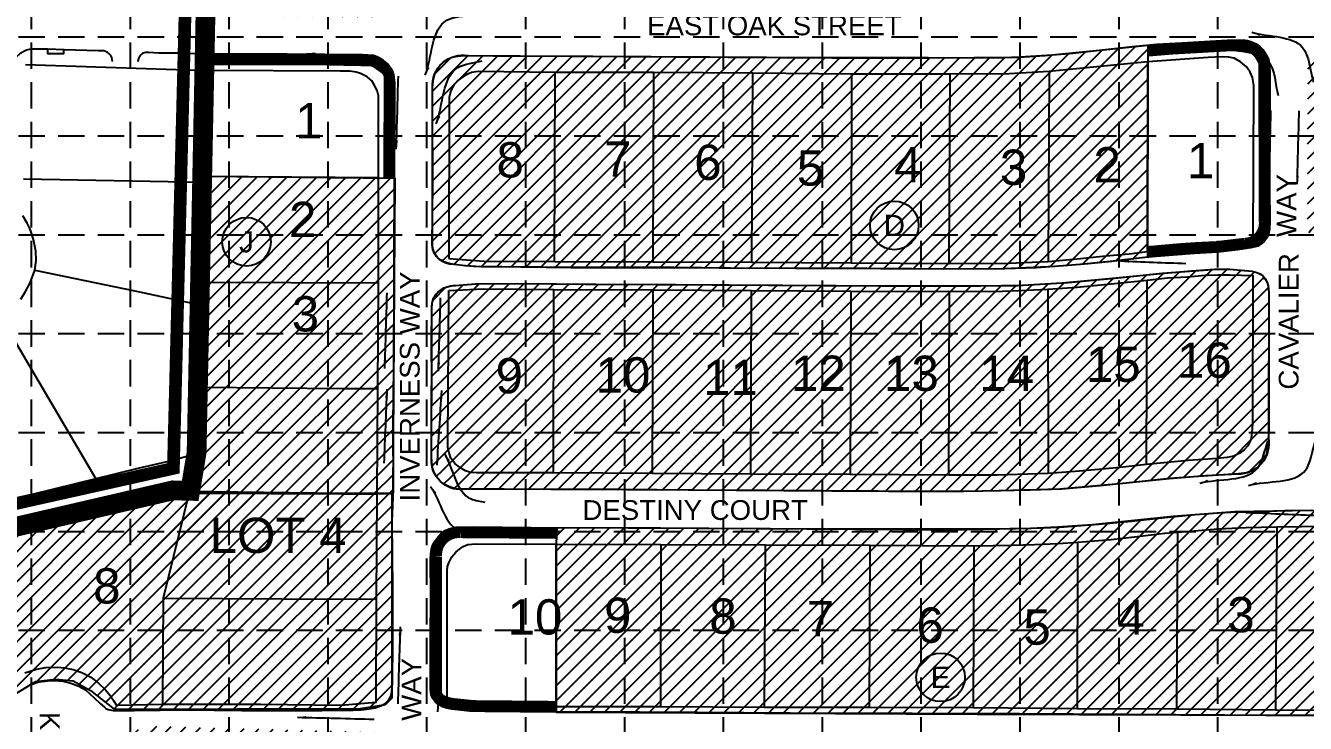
# Model space of a CAD drawing. Header units: inches. Extents: x -1048 to 3444, y -297 to 2513.
# Drawn here: x 493 to 1400, y 832 to 1326 of the extents above; entities that cross this region are included whole.
import ezdxf
from ezdxf.enums import TextEntityAlignment as Align

# ---------------------------------------------------------------- set-up
doc = ezdxf.new("R2010")
doc.units = ezdxf.units.IN
doc.header["$MEASUREMENT"] = 0
doc.linetypes.add('ACAD_ISO02W100', pattern=[15, 12, -3])
doc.linetypes.add('HIDDEN', pattern=[0.375, 0.25, -0.125])
for name, color, linetype in [('1 BLOCK NUMBERS', 7, 'Continuous'), ('1 EROSION BLANKET', 84, 'Continuous'), ('1 LIMITS OF DISTURBANCE', 1, 'ACAD_ISO02W100'), ('1 RETAINING WALL', 7, 'Continuous'), ('1 SODDED LOT', 2, 'Continuous'), ('Flow Direction', 5, 'Continuous'), ('GRID', 254, 'HIDDEN'), ('Misc', 1, 'Continuous'), ('Parcel', 3, 'Continuous'), ('ParcelID', 6, 'Continuous'), ('Street Edges', 30, 'Continuous'), ('Street name', 1, 'Continuous')]:
    doc.layers.add(name, color=color, linetype=linetype)
doc.styles.get("Standard").update_dxf_attribs({"font": 'ARIAL.TTF', "height": 6})
doc.dimstyles.get("Standard").update_dxf_attribs({"dimtxt": 0.18, "dimasz": 6, "dimexe": 0.18, "dimexo": 0.0625, "dimgap": 0.09, "dimtad": 0, "dimtih": 1, "dimtoh": 1, "dimdec": 4, "dimzin": 0, "dimdsep": 46, "dimtxsty": 'Standard', "dimcen": 0.09, "dimadec": 0, "dimazin": 0, "dimtfac": 1, "dimtdec": 4, "dimtofl": 0, "dimtmove": 0, "dimatfit": 3, "dimfxl": 0, "dimtolj": 1, "dimtzin": 0, "dimarcsym": 0})

msp = doc.modelspace()

# ---------------------------------------------------------------- hatches: boundary and pattern name
at = {"layer": '1 SODDED LOT'}
h = msp.add_hatch(dxfattribs=at)
h.set_pattern_fill('ANSI31', color=256, scale=60, style=0)
edge = h.paths.add_edge_path()
edge.add_line((656.06, 683.31), (731.93, 683.67))
edge.add_arc((731.91, 703.71), 20.04, 270.06619, 359.48992)
edge.add_line((751.95, 703.53), (753.39, 825.48))
edge.add_line((753.39, 825.48), (583.59, 830.03))
edge.add_line((583.59, 830.03), (577.76, 828.52))
edge.add_line((577.76, 828.52), (566.24, 826.45))
edge.add_arc((568.05, 810.93), 15.63, 96.63961, 168.20448)
edge.add_arc((497.99, 829.18), 56.8, 314.19138, 344.62883, ccw=False)
edge.add_line((537.58, 788.45), (529.9, 775.6))
edge.add_line((529.9, 775.6), (529.11, 773.43))
edge.add_arc((617.12, 735.65), 95.77, 156.76566, 208.02958)
edge.add_arc((85.71, 485.74), 491.61, 22.30025, 24.63279, ccw=False)
edge.add_arc((557.62, 683.7), 20.54, 213.75972, 291.27622)
edge.add_arc((570.98, 655.38), 10.92, 88.60073, 122.73568, ccw=False)
edge.add_line((571.25, 666.29), (586.38, 671.15))
edge.add_line((586.38, 671.15), (609.13, 677.16))
edge.add_line((609.13, 677.16), (628.74, 680.55))
edge.add_line((628.74, 680.55), (648.79, 682.75))
edge.add_line((648.79, 682.75), (656.06, 683.31))
h.paths.add_polyline_path([(1838.7, 1508.03), (1839, 1662.24), (1923.02, 1661.76), (1953.08, 1661.54), (1961.22, 1661.56), (1973.95, 1661.02), (1980.02, 1660.01), (1978.82, 1507.61)])
edge = h.paths.add_edge_path()
edge.add_line((869.24, 959.02), (869.13, 839.97))
edge.add_line((869.13, 839.97), (1016.73, 839.26))
edge.add_line((1016.73, 839.26), (1167.52, 838.49))
edge.add_line((1167.52, 838.49), (1311.83, 837.94))
edge.add_line((1311.83, 837.94), (1432.08, 837.52))
edge.add_line((1432.08, 837.52), (1481.99, 836.91))
edge.add_line((1481.99, 836.91), (1499.8, 837.11))
edge.add_line((1499.8, 837.11), (1508.71, 837.25))
edge.add_arc((1507.7, 902.01), 64.77, 270.89436, 288.54888)
edge.add_arc((1521.85, 852.87), 13.86, 297.78204, 364.37357)
edge.add_line((1535.66, 853.93), (1535.92, 962.24))
edge.add_arc((1515.15, 961.28), 20.8, 2.63296, 83.91307)
edge.add_line((1517.35, 981.97), (1404.61, 982.77))
edge.add_line((1404.61, 982.77), (1350.15, 981.96))
edge.add_line((1350.15, 981.96), (1306.35, 978.48))
edge.add_line((1306.35, 978.48), (1249.26, 972.6))
edge.add_line((1249.26, 972.6), (1224.51, 970.95))
edge.add_line((1224.51, 970.95), (1205.37, 970.15))
edge.add_line((1205.37, 970.15), (1175.78, 969.69))
edge.add_line((1175.78, 969.69), (1071.44, 969.53))
edge.add_line((1071.44, 969.53), (869.57, 970.44))
edge.add_line((869.57, 970.44), (869.24, 959.02))
edge = h.paths.add_edge_path()
edge.add_line((1448.52, 821.55), (1123.97, 823.3))
edge.add_line((1123.97, 823.3), (881.41, 824.33))
edge.add_line((881.41, 824.33), (842.9, 823.88))
edge.add_line((842.9, 823.88), (791.88, 822.55))
edge.add_line((791.88, 822.55), (779.81, 822.99))
edge.add_line((779.81, 822.99), (779.35, 727.43))
edge.add_line((779.35, 727.43), (778.78, 716.19))
edge.add_line((778.78, 716.19), (778.93, 705.06))
edge.add_arc((801.73, 705.38), 22.8, 180.78548, 277.16184)
edge.add_line((804.58, 682.75), (989.12, 682.85))
edge.add_line((989.12, 682.85), (1277.72, 680.97))
edge.add_line((1277.72, 680.97), (1402.58, 679.96))
edge.add_line((1402.58, 679.96), (1448.14, 679.88))
edge.add_line((1448.14, 679.88), (1448.52, 821.55))
h.paths.add_polyline_path([(620.32, 1219.69), (754.69, 1218.34), (753.48, 994.81), (612.01, 994.78)])
edge = h.paths.add_edge_path()
edge.add_line((1297.63, 507.93), (1297.97, 653.14))
edge.add_line((1297.97, 653.14), (1699.45, 651.86))
edge.add_line((1699.45, 651.86), (1909.24, 650.25))
edge.add_line((1909.24, 650.25), (1967.38, 650.07))
edge.add_arc((1966.96, 511.89), 138.18, 70.33336, 89.82362, ccw=False)
edge.add_arc((2055.45, 759.49), 124.75, 250.33336, 271.77371)
edge.add_line((2059.31, 634.8), (2147.41, 634.31))
edge.add_line((2147.41, 634.31), (2155.99, 634.25))
edge.add_line((2155.99, 634.25), (2160.49, 633.72))
edge.add_line((2160.49, 633.72), (2162.35, 598.3))
edge.add_line((2162.35, 598.3), (2161.68, 351.35))
edge.add_line((2161.68, 351.35), (2151.47, 350.17))
edge.add_line((2151.47, 350.17), (2150.22, 353.85))
edge.add_arc((2112.12, 340.19), 40.47, 19.73199, 105.97516)
edge.add_line((2100.98, 379.1), (2090.78, 374.5))
edge.add_line((2090.78, 374.5), (2083.75, 369.49))
edge.add_line((2083.75, 369.49), (2073.46, 363.52))
edge.add_line((2073.46, 363.52), (2062.15, 358.65))
edge.add_line((2062.15, 358.65), (2058.29, 357.42))
edge.add_arc((2054.16, 371.95), 15.1, 175.73287, 285.88405, ccw=False)
edge.add_line((2039.1, 373.07), (2037.97, 382.17))
edge.add_line((2037.97, 382.17), (2037.57, 396.1))
edge.add_line((2037.57, 396.1), (2038.09, 504.33))
edge.add_line((2038.09, 504.33), (1315, 507.69))
edge.add_line((1315, 507.69), (1297.63, 507.93))
h.paths.add_polyline_path([(1027.75, 512.84), (1028.07, 654.64), (1098, 654.29), (1097.23, 508.77), (1027.7, 509.2)])
h.paths.add_polyline_path([(677.3, 510.79), (677.9, 656.32), (748.24, 655.93), (747.69, 510.57)])
h.paths.add_polyline_path([(676.34, 372.44), (676.75, 498.91), (809, 498.22), (817.25, 498.25), (817.07, 359.89), (676.49, 360.75)])
h.paths.add_polyline_path([(1586.99, 367.62), (1587.68, 494.42), (1656.98, 493.99), (1656.58, 355.7), (1587.02, 355.85)], flags=17)
edge = h.paths.add_edge_path()
edge.add_line((1446.73, 356.51), (1236.3, 357.99))
edge.add_arc((1231.96, 379.13), 21.58, 187.97989, 281.60046, ccw=False)
edge.add_line((1210.58, 376.13), (1210.8, 474.33))
edge.add_arc((1225.97, 478.74), 15.8, 96.08276, 196.19736, ccw=False)
edge.add_line((1224.3, 494.45), (1232.14, 495.24))
edge.add_line((1232.14, 495.24), (1245.79, 495.81))
edge.add_line((1245.79, 495.81), (1302.49, 495.96))
edge.add_line((1302.49, 495.96), (1447.29, 494.94))
edge.add_line((1447.29, 494.94), (1446.73, 356.51))
edge = h.paths.add_edge_path()
edge.add_line((2043.49, 819.05), (2043.72, 948.01))
edge.add_line((2043.72, 948.01), (2041.29, 963.31))
edge.add_line((2041.29, 963.31), (2042.01, 966.09))
edge.add_arc((2056.06, 962.43), 14.52, 52.02436, 165.4022, ccw=False)
edge.add_line((2064.99, 973.88), (2069.99, 971.83))
edge.add_line((2069.99, 971.83), (2076.34, 968.5))
edge.add_line((2076.34, 968.5), (2082.96, 964.46))
edge.add_line((2082.96, 964.46), (2090.88, 958.91))
edge.add_line((2090.88, 958.91), (2098.15, 955.14))
edge.add_line((2098.15, 955.14), (2104.74, 953.35))
edge.add_line((2104.74, 953.35), (2110.9, 952.58))
edge.add_line((2110.9, 952.58), (2116.29, 952.58))
edge.add_arc((2116.29, 987.1), 34.52, 270, 330.33939)
edge.add_line((2146.29, 970.02), (2149, 975.52))
edge.add_line((2149, 975.52), (2151.49, 981.46))
edge.add_line((2151.49, 981.46), (2152.44, 986.14))
edge.add_line((2152.44, 986.14), (2153.01, 991.67))
edge.add_line((2153.01, 991.67), (2152.91, 996.15))
edge.add_line((2152.91, 996.15), (2162.61, 995.91))
edge.add_line((2162.61, 995.91), (2162.81, 823.1))
edge.add_line((2162.81, 823.1), (2152.89, 823))
edge.add_line((2152.89, 823), (2152.41, 728.84))
edge.add_line((2152.41, 728.84), (2152.56, 692.73))
edge.add_line((2152.56, 692.73), (2150.03, 692.16))
edge.add_line((2150.03, 692.16), (2146.41, 691.79))
edge.add_line((2146.41, 691.79), (2142.22, 691.8))
edge.add_line((2142.22, 691.8), (2116.96, 691.89))
edge.add_line((2116.96, 691.89), (2075.28, 692.24))
edge.add_line((2075.28, 692.24), (2050.96, 692.19))
edge.add_line((2050.96, 692.19), (2041.56, 691.96))
edge.add_line((2041.56, 691.96), (2038.73, 691.77))
edge.add_line((2038.73, 691.77), (2029.66, 690.3))
edge.add_line((2029.66, 690.3), (2022.37, 688.32))
edge.add_line((2022.37, 688.32), (2013.95, 685.3))
edge.add_line((2013.95, 685.3), (2003.06, 681.56))
edge.add_line((2003.06, 681.56), (1993.05, 678.92))
edge.add_line((1993.05, 678.92), (1988.7, 678.22))
edge.add_line((1988.7, 678.22), (1932, 677.38))
edge.add_line((1932, 677.38), (1842.06, 677.58))
edge.add_line((1842.06, 677.58), (1766.91, 677.93))
edge.add_line((1766.91, 677.93), (1648.44, 678.73))
edge.add_line((1648.44, 678.73), (1648.03, 682.58))
edge.add_line((1648.03, 682.58), (1648.35, 687.65))
edge.add_line((1648.35, 687.65), (1648.35, 693.95))
edge.add_arc((1229.56, 696.24), 418.8, 359.68663, 361.17523)
edge.add_line((1648.27, 704.83), (1649.64, 774.13))
edge.add_line((1649.64, 774.13), (1648.73, 810.78))
edge.add_line((1648.73, 810.78), (1649, 819.61))
edge.add_line((1649, 819.61), (1652.2, 820.1))
edge.add_line((1652.2, 820.1), (1732.28, 819.69))
edge.add_line((1732.28, 819.69), (1850.26, 819.2))
edge.add_line((1850.26, 819.2), (1982.82, 818.86))
edge.add_line((1982.82, 818.86), (2043.49, 819.05))
edge = h.paths.add_edge_path()
edge.add_line((2068.29, 1042.44), (2068.34, 1147.58))
edge.add_line((2068.34, 1147.58), (2089.43, 1160.13))
edge.add_line((2089.43, 1160.13), (2162.78, 1160.58))
edge.add_line((2162.78, 1160.58), (2162.6, 995.88))
edge.add_line((2162.6, 995.88), (2152.91, 996.17))
edge.add_line((2152.91, 996.17), (2152.35, 1000.65))
edge.add_line((2152.35, 1000.65), (2151.26, 1005.3))
edge.add_arc((2112.81, 993.55), 40.21, 16.99059, 116.94791)
edge.add_arc((2074.93, 1062.43), 38.44, 283.15203, 300.75285, ccw=False)
edge.add_arc((2083.83, 1040.58), 15.59, 199.7461, 269.42295, ccw=False)
edge.add_line((2069.16, 1035.31), (2068.29, 1042.44))
edge = h.paths.add_edge_path()
edge.add_line((2158.82, 1505.96), (2088.54, 1506.02))
edge.add_line((2088.54, 1506.02), (2074.38, 1495.51))
edge.add_line((2074.38, 1495.51), (2070.01, 1492.86))
edge.add_line((2070.01, 1492.86), (2069.74, 1376.95))
edge.add_arc((2086.46, 1376.91), 16.72, 179.86827, 280.08226)
edge.add_line((2089.39, 1360.45), (2098.74, 1365.4))
edge.add_line((2098.74, 1365.4), (2104.9, 1366.98))
edge.add_line((2104.9, 1366.98), (2111.46, 1367.33))
edge.add_line((2111.46, 1367.33), (2116.38, 1367.18))
edge.add_line((2116.38, 1367.18), (2124.17, 1365.64))
edge.add_line((2124.17, 1365.64), (2129.69, 1363.7))
edge.add_line((2129.69, 1363.7), (2134.42, 1361.45))
edge.add_line((2134.42, 1361.45), (2142.47, 1354.42))
edge.add_line((2142.47, 1354.42), (2149.08, 1345.36))
edge.add_line((2149.08, 1345.36), (2153.02, 1331.7))
edge.add_line((2153.02, 1331.7), (2162.6, 1331.86))
edge.add_line((2162.6, 1331.86), (2158.82, 1505.96))
edge = h.paths.add_edge_path()
edge.add_line((1868.18, 839.31), (1724.96, 839.89))
edge.add_line((1724.96, 839.89), (1600.27, 839.89))
edge.add_line((1600.27, 839.89), (1574.08, 842.7))
edge.add_arc((1575.49, 855.89), 13.27, 188.00206, 263.87394, ccw=False)
edge.add_line((1562.35, 854.04), (1563.21, 957.88))
edge.add_arc((1587.53, 957.68), 24.32, 94.01398, 179.52648, ccw=False)
edge.add_line((1585.83, 981.94), (1971.09, 980.25))
edge.add_line((1971.09, 980.25), (1994.56, 980.24))
edge.add_line((1994.56, 980.24), (2011.26, 980.09))
edge.add_arc((2011.12, 965.03), 15.06, 10.58932, 89.46501, ccw=False)
edge.add_line((2025.92, 967.8), (2024.07, 877.25))
edge.add_arc((1979.07, 883.68), 45.45, 273.77228, 351.86897, ccw=False)
edge.add_line((1982.07, 838.32), (1868.18, 839.31))
edge = h.paths.add_edge_path()
edge.add_line((2049.6, 1018.82), (1487.26, 1020.96))
edge.add_line((1487.26, 1020.96), (1487.55, 1151.2))
edge.add_line((1487.55, 1151.2), (1767.39, 1149.42))
edge.add_line((1767.39, 1149.42), (1886.36, 1148.84))
edge.add_line((1886.36, 1148.84), (1977.09, 1148.53))
edge.add_line((1977.09, 1148.53), (1996.86, 1147.67))
edge.add_line((1996.86, 1147.67), (2004.81, 1147.7))
edge.add_line((2004.81, 1147.7), (2009.48, 1147.76))
edge.add_line((2009.48, 1147.76), (2015.65, 1147.22))
edge.add_arc((2012.31, 1108.82), 38.55, 7.63179, 85.02561, ccw=False)
edge.add_line((2050.52, 1113.94), (2051.21, 1105.77))
edge.add_line((2051.21, 1105.77), (2051.68, 1085.78))
edge.add_line((2051.68, 1085.78), (2051.94, 1057.3))
edge.add_line((2051.94, 1057.3), (2051.88, 1049.53))
edge.add_line((2051.88, 1049.53), (2051.71, 1042.88))
edge.add_line((2051.71, 1042.88), (2051.38, 1036.31))
edge.add_line((2051.38, 1036.31), (2050.67, 1026.31))
edge.add_line((2050.67, 1026.31), (2049.6, 1018.82))
edge = h.paths.add_edge_path()
edge.add_line((2071.74, 1164.66), (1882.74, 1165.16))
edge.add_line((1882.74, 1165.16), (1609.83, 1166.26))
edge.add_line((1609.83, 1166.26), (1475.02, 1166.84))
edge.add_line((1475.02, 1166.84), (1432.58, 1167.39))
edge.add_line((1432.58, 1167.39), (1430.11, 1167.47))
edge.add_arc((1432.24, 1232.28), 64.85, 260.69323, 268.12129, ccw=False)
edge.add_arc((1418.26, 1146.99), 21.58, 80.69323, 89.09124)
edge.add_arc((1418.88, 1185.98), 17.41, 188.00287, 269.09124, ccw=False)
edge.add_line((1401.64, 1183.55), (1401.79, 1291.49))
edge.add_line((1401.79, 1291.49), (1401.79, 1294.26))
edge.add_arc((1424.51, 1294.27), 22.72, 91.00801, 180.04104, ccw=False)
edge.add_line((1424.11, 1316.99), (1498.78, 1316.76))
edge.add_line((1498.78, 1316.76), (1599.01, 1315.84))
edge.add_line((1599.01, 1315.84), (1940.51, 1314.41))
edge.add_line((1940.51, 1314.41), (2036.47, 1313.85))
edge.add_line((2036.47, 1313.85), (2050.86, 1312.3))
edge.add_line((2050.86, 1312.3), (2055.87, 1311.29))
edge.add_line((2055.87, 1311.29), (2063.6, 1308.63))
edge.add_line((2063.6, 1308.63), (2069.75, 1306.02))
edge.add_line((2069.75, 1306.02), (2073.29, 1304.15))
edge.add_line((2073.29, 1304.15), (2071.74, 1164.66))
edge = h.paths.add_edge_path()
edge.add_line((940.22, 1142.93), (1138.09, 1141.76))
edge.add_line((1138.09, 1141.76), (1196.17, 1142.2))
edge.add_line((1196.17, 1142.2), (1231.96, 1144.39))
edge.add_line((1231.96, 1144.39), (1267.39, 1147.79))
edge.add_line((1267.39, 1147.79), (1298.72, 1150.91))
edge.add_line((1298.72, 1150.91), (1334.28, 1153.68))
edge.add_line((1334.28, 1153.68), (1346.55, 1153.79))
edge.add_line((1346.55, 1153.79), (1357.17, 1152.97))
edge.add_line((1357.17, 1152.97), (1362.48, 1152.35))
edge.add_line((1362.48, 1152.35), (1365.83, 1151.51))
edge.add_arc((1361.36, 1139.78), 12.56, 11.19734, 69.12666, ccw=False)
edge.add_line((1373.68, 1142.22), (1374.21, 1137.3))
edge.add_line((1374.21, 1137.3), (1374.1, 1040.88))
edge.add_line((1374.1, 1040.88), (1373.95, 1034.38))
edge.add_arc((1352.56, 1030.35), 21.77, -91.65739, 10.66597, ccw=False)
edge.add_line((1351.93, 1008.59), (1329.48, 1007.41))
edge.add_line((1329.48, 1007.41), (1303.7, 1005.37))
edge.add_line((1303.7, 1005.37), (1268.29, 1001.74))
edge.add_line((1268.29, 1001.74), (1226.19, 997.89))
edge.add_line((1226.19, 997.89), (1184.07, 996.79))
edge.add_line((1184.07, 996.79), (1144.91, 996.15))
edge.add_line((1144.91, 996.15), (1064.57, 996.49))
edge.add_line((1064.57, 996.49), (962.71, 997.18))
edge.add_line((962.71, 997.18), (832.3, 997.9))
edge.add_line((832.3, 997.9), (805.12, 997.99))
edge.add_arc((801.44, 1018.29), 20.63, 182.80213, 280.27471, ccw=False)
edge.add_line((780.83, 1017.29), (780.98, 1125.9))
edge.add_arc((796.56, 1126.58), 15.59, 86.63888, 182.49179, ccw=False)
edge.add_line((797.47, 1142.14), (812, 1143.39))
edge.add_line((812, 1143.39), (841.81, 1143.61))
edge.add_line((841.81, 1143.61), (897.28, 1143.11))
edge.add_line((897.28, 1143.11), (940.22, 1142.93))
edge = h.paths.add_edge_path()
edge.add_line((1288.5, 1300.7), (1288.34, 1162.42))
edge.add_line((1288.34, 1162.42), (1288.34, 1162.23))
edge.add_line((1288.34, 1162.23), (1262.99, 1159.34))
edge.add_line((1262.99, 1159.34), (1246.14, 1157.65))
edge.add_line((1246.14, 1157.65), (1222.73, 1155.6))
edge.add_line((1222.73, 1155.6), (1186.67, 1153.96))
edge.add_line((1186.67, 1153.96), (1153.39, 1153.81))
edge.add_line((1153.39, 1153.81), (1089.23, 1154.2))
edge.add_line((1089.23, 1154.2), (879.74, 1154.73))
edge.add_line((879.74, 1154.73), (843.99, 1155.34))
edge.add_line((843.99, 1155.34), (810.56, 1155.77))
edge.add_line((810.56, 1155.77), (804.87, 1156.13))
edge.add_line((804.87, 1156.13), (796.53, 1157.17))
edge.add_arc((796.07, 1171.9), 14.74, 184.87946, 271.79222, ccw=False)
edge.add_line((781.39, 1170.65), (781.54, 1282.29))
edge.add_arc((802.95, 1284), 21.48, 80.04917, 184.57532, ccw=False)
edge.add_line((806.67, 1305.16), (1101.41, 1303.46))
edge.add_line((1101.41, 1303.46), (1197.37, 1304.14))
edge.add_line((1197.37, 1304.14), (1215.79, 1305.35))
edge.add_line((1215.79, 1305.35), (1261.55, 1309.78))
edge.add_line((1261.55, 1309.78), (1288.47, 1312.56))
edge.add_line((1288.47, 1312.56), (1288.5, 1300.7))
edge = h.paths.add_edge_path()
edge.add_line((2042, 1340.87), (1705.93, 1342.29))
edge.add_line((1705.93, 1342.29), (1703.51, 1342.33))
edge.add_line((1703.51, 1342.33), (1697.64, 1342.71))
edge.add_arc((1701.71, 1362.07), 19.77, 184.61033, 258.12301, ccw=False)
edge.add_line((1682, 1360.48), (1682.36, 1480.35))
edge.add_arc((1696.87, 1480.51), 14.51, 97.0717, 180.63564, ccw=False)
edge.add_line((1695.09, 1494.91), (1715.92, 1496.52))
edge.add_line((1715.92, 1496.52), (1839.92, 1495.95))
edge.add_line((1839.92, 1495.95), (1965.04, 1495.42))
edge.add_line((1965.04, 1495.42), (1974.2, 1495.22))
edge.add_line((1974.2, 1495.22), (1982.54, 1494.81))
edge.add_line((1982.54, 1494.81), (1990.43, 1493.94))
edge.add_line((1990.43, 1493.94), (1998.24, 1493.37))
edge.add_line((1998.24, 1493.37), (2008.21, 1493.52))
edge.add_line((2008.21, 1493.52), (2019.1, 1492.9))
edge.add_arc((2011.79, 1449.27), 44.24, 9.48096, 80.47934, ccw=False)
edge.add_line((2055.42, 1456.56), (2055.72, 1445.97))
edge.add_line((2055.72, 1445.97), (2055.66, 1434.63))
edge.add_line((2055.66, 1434.63), (2057.01, 1417.94))
edge.add_line((2057.01, 1417.94), (2057.64, 1409.92))
edge.add_line((2057.64, 1409.92), (2057.71, 1381.28))
edge.add_line((2057.71, 1381.28), (2056.5, 1362.77))
edge.add_line((2056.5, 1362.77), (2055.63, 1355.23))
edge.add_line((2055.63, 1355.23), (2054.79, 1350.73))
edge.add_arc((2041.24, 1355.2), 14.27, 284.48099, 341.77269, ccw=False)
edge.add_line((2044.8, 1341.38), (2042, 1340.87))
h.paths.add_polyline_path([(868.63, 1343.47), (1164.95, 1342.06), (1192.92, 1342.31), (1218.74, 1344.41), (1291.02, 1351.17), (1358.55, 1355.07), (1428.89, 1355.67), (1502, 1354.68), (1568.51, 1354.68), (1568.73, 1493.93), (1487.72, 1493.84), (1427.99, 1494.27), (1359.4, 1493.85), (1318.62, 1492.4), (1281.81, 1489.99), (1253.52, 1488.17), (868.95, 1489.77)])
edge = h.paths.add_edge_path()
edge.add_line((622.16, 1333.33), (629.93, 1711.55))
edge.add_line((629.93, 1711.55), (757.17, 1709.9))
edge.add_line((757.17, 1709.9), (756.38, 1675.53))
edge.add_line((756.38, 1675.53), (756.19, 1672.77))
edge.add_line((756.19, 1672.77), (755.86, 1502.74))
edge.add_line((755.86, 1502.74), (755.03, 1427.42))
edge.add_line((755.03, 1427.42), (755.34, 1360.33))
edge.add_line((755.34, 1360.33), (755.2, 1357.11))
edge.add_arc((734.18, 1353.45), 21.34, -102.4359, 9.88272, ccw=False)
edge.add_line((729.58, 1332.61), (622.16, 1333.33))
h.paths.add_polyline_path([(1938.17, 488.43), (1937.16, 353.71), (2014.6, 354.71), (2021.97, 360.41), (2024.99, 378.84), (2023.65, 434.14), (2019.96, 463.96), (2010.58, 478.37), (1994.82, 487.76), (1979.4, 489.43), (1951.58, 491.44), (1938.17, 491.78)], flags=17)
h.paths.add_polyline_path([(483.03, 851.22), (500.36, 861.62), (514.23, 863.35), (526.94, 862.19), (539.08, 855.26), (555.83, 841.98), (730.34, 842.55), (748.25, 845.44), (752.87, 850.06), (752.87, 994.48), (607.26, 996.21), (595.05, 996.76), (388.76, 948.81), (483.53, 852.93)])
h = msp.add_hatch(dxfattribs=at)
h.set_pattern_fill('ANSI31', color=256, scale=60, style=0)
edge = h.paths.add_edge_path()
edge.add_line((1288.5, 1300.7), (1288.34, 1162.42))
edge.add_line((1288.34, 1162.42), (1288.34, 1162.23))
edge.add_line((1288.34, 1162.23), (1262.99, 1159.34))
edge.add_line((1262.99, 1159.34), (1246.14, 1157.65))
edge.add_line((1246.14, 1157.65), (1222.73, 1155.6))
edge.add_line((1222.73, 1155.6), (1186.67, 1153.96))
edge.add_line((1186.67, 1153.96), (1153.39, 1153.81))
edge.add_line((1153.39, 1153.81), (1089.23, 1154.2))
edge.add_line((1089.23, 1154.2), (879.74, 1154.73))
edge.add_line((879.74, 1154.73), (843.99, 1155.34))
edge.add_line((843.99, 1155.34), (810.56, 1155.77))
edge.add_line((810.56, 1155.77), (804.87, 1156.13))
edge.add_line((804.87, 1156.13), (796.53, 1157.17))
edge.add_arc((796.07, 1171.9), 14.74, 184.87946, 271.79222, ccw=False)
edge.add_line((781.39, 1170.65), (781.54, 1282.29))
edge.add_arc((802.95, 1284), 21.48, 80.04917, 184.57532, ccw=False)
edge.add_line((806.67, 1305.16), (1101.41, 1303.46))
edge.add_line((1101.41, 1303.46), (1197.37, 1304.14))
edge.add_line((1197.37, 1304.14), (1215.79, 1305.35))
edge.add_line((1215.79, 1305.35), (1261.55, 1309.78))
edge.add_line((1261.55, 1309.78), (1288.47, 1312.56))
edge.add_line((1288.47, 1312.56), (1288.5, 1300.7))
h = msp.add_hatch(dxfattribs=at)
h.set_pattern_fill('ANSI31', color=256, scale=60, style=0)
h.paths.add_polyline_path([(483.03, 851.22), (500.36, 861.62), (514.23, 863.35), (526.94, 862.19), (539.08, 855.26), (555.83, 841.98), (730.34, 842.55), (748.25, 845.44), (752.87, 850.06), (752.87, 994.48), (607.26, 996.21), (595.05, 996.76), (388.76, 948.81), (483.53, 852.93)])

# ---------------------------------------------------------------- linework, layer by layer
at = {"layer": '1 BLOCK NUMBERS', "color": 7}
for centre in [(1108.83, 1184.84), (649.68, 1173.24), (1141.59, 864.61)]:
    msp.add_circle(centre, 17.22, dxfattribs=at)
at = {"layer": '1 EROSION BLANKET', "const_width": 8}
for points in [[(1288.47, 1308.45), (1304.91, 1309.87), (1337.42, 1311.7), (1344.06, 1312.08), (1355.82, 1312.29), (1359.4, 1311.74), (1363.93, 1309.81), (1367.4, 1306.48), (1370.8, 1300.55), (1370.84, 1298.01), (1370.82, 1295.28), (1371.01, 1189.82, 0.02063), (1371.1, 1187.74, -0.437862), (1357.23, 1172.04), (1344.64, 1170.57), (1337.26, 1169.69), (1323.21, 1169.03), (1312.09, 1168.27), (1301.08, 1167.33), (1292.86, 1166.58), (1289.64, 1166.35), (1288.35, 1166.35)], [(621.55, 1302.3), (705.31, 1302.17), (738.03, 1301.53), (740.78, 1300.76), (747.46, 1296.04, -0.249874), (750.91, 1289.17), (750.6, 1218.47)], [(869.11, 843.89), (810.37, 844.43), (795.99, 845.95, -0.104038), (787.67, 848.65, -0.275277), (784.15, 854.89), (784.27, 949.98, -0.465458), (801.6, 967.22), (869.38, 966.73)]]:
    msp.add_lwpolyline(points, format="xyb", dxfattribs=at)
at = {"layer": '1 LIMITS OF DISTURBANCE', "ltscale": 2.5, "const_width": 9}
msp.add_lwpolyline([(1411.91, 1713.3), (1411.91, 2269.12), (1392.77, 2269.12), (1392.77, 2310.49), (1494.2, 2310.49), (1494.2, 2265.3), (1467.5, 2265.3), (1467.5, 2059.76), (2168.8, 1892.95), (2192.64, 1886.83), (2192.4, 190.75), (540.21, 195.85), (342.99, 197.14), (338.23, 562.86), (340.03, 577.62), (324.77, 575.94), (323.46, 951.37), (597.86, 1012.68), (616.16, 1725.52)], close=True, dxfattribs=at)
at = {"layer": '1 RETAINING WALL', "color": 35, "const_width": 14}
msp.add_lwpolyline([(340.31, 592.96), (340.31, 902.27), (361.33, 942.32), (597.49, 997.08), (609.78, 996.73), (614.3, 1023.79), (628.37, 1715.07), (667.76, 1714.37)], dxfattribs=at)
at = {"layer": '1 SODDED LOT'}
for points in [[(1288.5, 1300.7), (1288.34, 1162.42), (1288.34, 1162.23), (1262.99, 1159.34), (1246.14, 1157.65), (1222.73, 1155.6), (1186.67, 1153.96), (1153.39, 1153.81), (1089.23, 1154.2), (879.74, 1154.73), (843.99, 1155.34), (810.56, 1155.77), (804.87, 1156.13), (796.53, 1157.17, -0.398518), (781.39, 1170.65), (781.54, 1282.29, -0.490578), (806.67, 1305.16), (1101.41, 1303.46), (1197.37, 1304.14), (1215.79, 1305.35), (1261.55, 1309.78), (1288.47, 1312.56)], [(940.22, 1142.93), (1138.09, 1141.76), (1196.17, 1142.2), (1231.96, 1144.39), (1267.39, 1147.79), (1298.72, 1150.91), (1334.28, 1153.68), (1346.55, 1153.79), (1357.17, 1152.97), (1362.48, 1152.35), (1365.83, 1151.51, -0.258289), (1373.68, 1142.22), (1374.21, 1137.3), (1374.1, 1040.88), (1373.95, 1034.38, -0.478709), (1351.93, 1008.59), (1329.48, 1007.41), (1303.7, 1005.37), (1268.29, 1001.74), (1226.19, 997.89), (1184.07, 996.79), (1144.91, 996.15), (1064.57, 996.49), (962.71, 997.18), (832.3, 997.9), (805.12, 997.99, -0.45295), (780.83, 1017.29), (780.98, 1125.9, -0.44446), (797.47, 1142.14), (812, 1143.39), (841.81, 1143.61), (897.28, 1143.11)], [(869.24, 959.02), (869.13, 839.97), (1016.73, 839.26), (1167.52, 838.49), (1311.83, 837.94), (1432.08, 837.52), (1481.99, 836.91), (1499.8, 837.11), (1508.71, 837.25, 0.077185), (1528.31, 840.61, 0.299023), (1535.66, 853.93), (1535.92, 962.24, 0.370309), (1517.35, 981.97), (1404.61, 982.77), (1350.15, 981.96), (1306.35, 978.48), (1249.26, 972.6), (1224.51, 970.95), (1205.37, 970.15), (1175.78, 969.69), (1071.44, 969.53), (869.57, 970.44)]]:
    msp.add_lwpolyline(points, format="xyb", close=True, dxfattribs=at)
for points in [[(620.32, 1219.69), (754.69, 1218.34), (753.48, 994.81), (612.01, 994.78)], [(483.03, 851.22), (500.36, 861.62), (514.23, 863.35), (526.94, 862.19), (539.08, 855.26), (555.83, 841.98), (730.34, 842.55), (748.25, 845.44), (752.87, 850.06), (752.87, 994.48), (607.26, 996.21), (595.05, 996.76), (388.76, 948.81), (483.53, 852.93)]]:
    msp.add_lwpolyline(points, close=True, dxfattribs=at)
at = {"layer": 'GRID', "color": 252, "linetype": 'HIDDEN', "ltscale": 75}
for p, q in [((497.06, 2439.5), (497.06, -13.26)), ((567.13, 2439.5), (567.13, -13.26)), ((637.2, 2439.5), (637.2, -13.26)), ((707.27, 2439.5), (707.27, -13.26)), ((777.34, 2439.5), (777.34, -13.26)), ((847.41, 2439.5), (847.41, -13.26)), ((917.48, 2439.5), (917.48, -13.26)), ((987.55, 2439.5), (987.55, -13.26)), ((1057.62, 2439.5), (1057.62, -13.26)), ((1127.69, 2439.5), (1127.69, -13.26)), ((1197.76, 2439.5), (1197.76, -13.26)), ((1267.83, 2439.5), (1267.83, -13.26)), ((1337.9, 2439.5), (1337.9, -13.26)), ((-974.41, 1318.38), (3369.93, 1318.38)), ((-974.41, 1248.31), (3369.93, 1248.31)), ((-974.41, 1178.24), (3369.93, 1178.24)), ((-974.41, 1108.17), (3369.93, 1108.17)), ((-974.41, 1038.1), (3369.93, 1038.1)), ((-974.41, 968.03), (3369.93, 968.03)), ((-974.41, 897.96), (3369.93, 897.96))]:
    msp.add_line(p, q, dxfattribs=at)
at = {"layer": 'Misc', "color": 7}
for points in [[(1426.63, 2269.63), (1418.36, 2269.67), (1425.69, 1703.08), (629.79, 1711.6), (615.91, 1023.76), (610.2, 1000.06), (591.79, 999.07), (359.47, 944.38), (336.94, 901.48), (342.89, 599.42)], [(520.03, 1309.3), (520.03, 1306.34), (508.87, 1306.34), (508.87, 1309.67)]]:
    msp.add_lwpolyline(points, dxfattribs=at)
at = {"layer": 'Parcel', "color": 253}
for points in [[(493, 1298.94), (621.33, 1294.64)], [(491.52, 1217.82), (619.98, 1215.42)], [(489.82, 1132.62), (493.15, 1138.04), (496.13, 1143.76), (497.82, 1147.98), (499.67, 1153.04), (500.58, 1160.07), (500.48, 1166.58), (498.8, 1174.95), (496.24, 1182.14), (494.23, 1186.5), (491.11, 1191.55)], [(499.67, 1153.04), (570.62, 1138.56), (617.88, 1128.21)], [(475.63, 1119.75), (542.81, 1005.37)], [(615.91, 1023.76), (598.35, 1018.43), (572.64, 1012.47), (542.81, 1005.37), (497.73, 994.24), (446.3, 981.89), (379.59, 965.81), (374.14, 964.45), (335.89, 954.88), (333.04, 950.36), (308.24, 908.01), (277.25, 853.67), (242.9, 793.83), (208.04, 734.11), (173.69, 674.13), (142.61, 618.62), (118.18, 571.65), (93.07, 522.85)]]:
    msp.add_lwpolyline(points, dxfattribs=at)
at = {"layer": 'Parcel', "color": 7}
for points in [[(793.03, 1161.4), (818.13, 1159.53), (868.05, 1159.31), (937.68, 1158.97), (1007.85, 1158.71), (1078.12, 1158.32), (1147.74, 1157.8), (1189.53, 1158.19), (1217.91, 1159.36), (1238.47, 1161.14), (1258.82, 1163.19), (1275.29, 1164.79), (1288.22, 1166.28), (1307.83, 1168.01), (1326.13, 1169.38), (1337.91, 1169.95), (1363.09, 1173.03), (1363.52, 1283.92), (1362.63, 1289.64), (1361.01, 1293.42), (1358.31, 1297.3), (1354.21, 1300.86), (1349.57, 1303.23), (1345.58, 1304.09), (1341.05, 1304.31), (1331.12, 1303.77), (1288.52, 1300.75), (1218.64, 1293.96), (1190.12, 1292.24), (1148.4, 1292.11), (1078.55, 1292.11), (1008.56, 1292.74), (938.05, 1293.13), (868.46, 1293.26), (813.96, 1293.93), (809.25, 1293.11), (805.75, 1291.76), (802.79, 1289.97), (799.48, 1287.46), (796.88, 1284.69), (795.44, 1282.36), (794.28, 1279.4), (793.38, 1275.73), (793.03, 1161.4)], [(1288.22, 1166.28), (1288.52, 1300.75)], [(492.54, 867.79), (500.85, 870.49), (507.5, 871.6), (515.72, 871.77), (520.7, 871.29), (526.73, 870.11), (532.89, 868.04), (539.28, 864.61), (544.75, 860.53), (549.81, 855.62), (553.13, 851.61), (555.41, 848.15), (557.49, 844.9), (567.96, 845.09), (590.05, 845.48), (659.89, 845.48), (716.6, 844.78), (741.54, 846.99), (741.79, 920.12), (742.22, 994.64), (742.67, 1069.31), (743.18, 1144.24), (743.2, 1218.78), (743.21, 1276.7), (742.31, 1280.54), (740.17, 1284.47), (738.47, 1287.23), (735.08, 1290), (733.38, 1291.16), (730.52, 1292.59), (727.31, 1293.39), (723.02, 1294.02), (715.96, 1294.1), (621.33, 1294.64), (620.29, 1219.71), (619.98, 1215.42), (618.88, 1144.56), (617.74, 1070.14), (615.91, 1023.76), (609.09, 995.48), (590.59, 920.59), (590.05, 845.48)], [(868.05, 1159.31), (868.46, 1293.26)], [(938.05, 1293.13), (937.68, 1158.97)], [(1007.85, 1158.71), (1008.56, 1292.74)], [(1078.55, 1292.11), (1078.12, 1158.32)], [(1147.74, 1157.8), (1148.4, 1292.11)], [(1218.64, 1293.96), (1217.91, 1159.36)], [(620.29, 1219.71), (743.2, 1218.78)], [(618.88, 1144.56), (743.18, 1144.24)], [(1287.55, 1015.34), (1287.99, 1146.1)], [(867.26, 1009.47), (867.55, 1139.38)], [(937.58, 1139.18), (937.22, 1009.07)], [(1007.17, 1008.56), (1007.58, 1138.8)], [(1077.87, 1138.29), (1077.52, 1008.36)], [(1147.47, 1007.96), (1147.83, 1137.95)], [(1217.71, 1139.72), (1217.86, 1008.97)], [(617.74, 1070.14), (717.38, 1069.28), (742.67, 1069.31)], [(609.09, 995.48), (616.3, 995.12), (717.14, 994.73), (742.22, 994.64)], [(801.69, 845.86), (791.91, 846.37), (791.92, 940.09), (792.2, 943.02), (793.38, 946.14), (795.32, 950.02), (797.94, 953.32), (800.56, 955.51), (803.18, 957.2), (806.65, 958.63), (809.52, 959.06), (812.85, 959.31), (869.2, 959.06), (943.4, 958.77), (1017.4, 958.46), (1091.51, 958.15), (1165.46, 957.69), (1192.08, 958.18), (1208.16, 958.76), (1224.84, 959.51), (1238.92, 960.34), (1262.57, 962.36), (1278.94, 964.24), (1300.53, 966.73), (1309.78, 967.49), (1338.29, 969.73), (1358.17, 970.84), (1379.83, 971.19), (1432.68, 971.97)], [(1379.83, 971.19), (1378.98, 841.67)], [(1309.13, 842.28), (1309.78, 967.49)], [(869.11, 844.03), (869.2, 959.06)], [(943.4, 958.77), (943.01, 843.87)], [(1016.91, 843.49), (1017.4, 958.46)], [(1091.51, 958.15), (1091.02, 843.37)], [(1164.86, 843.13), (1165.46, 957.69)], [(1238.58, 842.4), (1238.92, 960.34)], [(590.59, 920.59), (716.9, 919.9), (741.79, 920.12)], [(801.69, 845.86), (842.2, 844.09), (869.11, 844.03), (943.01, 843.87), (1016.91, 843.49), (1091.02, 843.37), (1164.86, 843.13), (1238.58, 842.4), (1309.13, 842.28), (1378.98, 841.67), (1448.67, 841.3), (1499.28, 841.06), (1524.23, 842.77)]]:
    msp.add_lwpolyline(points, dxfattribs=at)
msp.add_lwpolyline([(792.98, 1138.73), (817.75, 1139.78), (867.55, 1139.38), (937.58, 1139.18), (1007.58, 1138.8), (1077.87, 1138.29), (1147.83, 1137.95), (1185.53, 1138.21), (1202.42, 1138.96), (1217.71, 1139.72), (1238.34, 1140.98), (1260.1, 1143.16), (1287.99, 1146.1), (1302.5, 1147.61), (1316.53, 1148.45), (1329.22, 1149.46), (1338.04, 1149.8), (1346.66, 1149.71), (1362.97, 1149.45), (1362.65, 1044.4), (1362.28, 1037.78), (1361.4, 1032.79), (1359.4, 1028.67), (1356.66, 1025.8), (1353.66, 1023.55), (1349.54, 1021.43), (1344.79, 1020.43), (1337.54, 1019.56), (1327.68, 1019.06), (1316.97, 1018.18), (1302.17, 1016.75), (1287.55, 1015.34), (1268.59, 1013.32), (1250.99, 1011.6), (1236.97, 1010.39), (1217.86, 1008.97), (1181.76, 1007.86), (1147.47, 1007.96), (1077.52, 1008.36), (1007.17, 1008.56), (937.22, 1009.07), (867.26, 1009.47), (812.68, 1009.48), (808.5, 1009.66), (804.96, 1010.99), (800.88, 1013.29), (797.34, 1016.21), (794.5, 1019.84), (793.35, 1023.65), (792.46, 1027.45), (792.29, 1031.52)], close=True, dxfattribs=at)
at = {"layer": 'Street Edges', "color": 7}
for points in [[(786.83, 1298.3), (789.29, 1300.76), (792.57, 1302.94), (795.48, 1304.03), (799.39, 1304.85), (803.85, 1305.3), (824.79, 1304.94), (895.04, 1304.86), (978.13, 1304.32), (1058.58, 1303.87), (1132.75, 1303.78), (1179.43, 1303.69), (1198, 1304.32), (1220.66, 1305.69), (1232.95, 1306.69), (1277.55, 1311.52), (1294.75, 1313.24), (1312.68, 1314.24), (1344.75, 1316.12), (1352.05, 1316.18), (1356.06, 1316.24), (1359.1, 1315.88), (1362.02, 1315.03), (1365.3, 1313.57), (1368.1, 1311.26), (1369.97, 1309.43)], [(554.66, 1300.96), (554.28, 1303.71), (553.44, 1305.32), (552.22, 1306.69), (550.84, 1307.61), (549.77, 1308.14), (548.47, 1308.53), (544.49, 1308.6), (520.48, 1309.29), (508.86, 1309.67), (496.56, 1309.83), (493.66, 1308.99), (489.38, 1306.69), (486.32, 1304.1), (483.87, 1300.73), (482.19, 1296.76), (481.35, 1293.17), (480.89, 1290.19)], [(749.65, 1299.29), (746.85, 1301.58), (743.24, 1303.8), (739.68, 1305.26), (732, 1305.76), (678.54, 1306.19), (621.81, 1306.2), (600.8, 1306.77), (587.61, 1306.95), (580.22, 1307.42), (578.44, 1307.42), (577.04, 1307.23), (576.11, 1306.77), (575.08, 1306.02), (574.05, 1304.9), (573.11, 1303.12), (572.64, 1300.78)], [(1369.97, 1309.43), (1371.27, 1307.63), (1372.86, 1305.04), (1374.08, 1302.66), (1374.73, 1298.47), (1374.95, 1292.13), (1375.02, 1268.71), (1374.72, 1210.92), (1375.03, 1187.8), (1374.72, 1182.16), (1374.09, 1178.62), (1372.84, 1176.11), (1370.96, 1173.51)], [(750.49, 848.75), (751.95, 851.53), (752.67, 854.37), (753.07, 860.45), (753.41, 889.82), (753.41, 927.62), (753.03, 975.09), (753.79, 998.26), (753.53, 1044.05), (754.04, 1084.62), (754.3, 1145.42), (754.65, 1229.31), (754.69, 1274.85), (754.72, 1285.91), (754.34, 1289.53), (753.33, 1292.95), (751.87, 1295.93), (749.65, 1299.29)], [(784.96, 1162.06), (783.13, 1164.51), (781.81, 1167.72), (781.37, 1171.17), (781.76, 1214.49), (781.44, 1266.33), (781.56, 1282.48), (782.28, 1288.66), (783.1, 1292.12), (784.83, 1295.66), (786.83, 1298.3)], [(1370.96, 1173.51), (1368.88, 1171.73), (1366.37, 1170.17), (1361.57, 1168.92), (1352.28, 1167.46), (1337.98, 1165.79), (1321.49, 1164.96), (1297.5, 1163.08), (1286.23, 1162.03), (1261.81, 1159.22), (1240.73, 1157.13), (1225.32, 1155.85), (1209.66, 1154.81), (1186.81, 1153.97), (1142.27, 1153.76), (1098.96, 1154.18), (1039.07, 1154.29), (992.66, 1154.5), (952.48, 1154.92), (886.23, 1155.02), (830.85, 1155.44), (815.68, 1155.54), (808.55, 1155.9), (804.66, 1156.14), (798.9, 1156.86), (795.73, 1157.28), (792.31, 1157.99), (789.55, 1158.95), (786.98, 1160.33), (784.96, 1162.06)], [(785.71, 1137.8), (787.84, 1139.77), (791.04, 1141), (795.15, 1141.9), (803.19, 1142.64), (812.63, 1143.46), (841.27, 1143.64), (889.7, 1143.15), (953.71, 1142.99), (1029.63, 1142.41), (1105.87, 1141.92), (1169.72, 1141.92), (1199.69, 1142.51), (1227.85, 1144.08), (1256.1, 1146.71), (1297.49, 1150.86), (1319.33, 1152.61), (1335.98, 1153.76), (1346.33, 1153.76), (1357.03, 1152.97), (1362.38, 1152.35), (1365.72, 1151.56), (1368.09, 1150.51), (1369.93, 1149.11)], [(1369.93, 1149.11), (1371.53, 1147.1), (1373.04, 1144.41), (1373.75, 1141.79), (1374.23, 1137.12), (1374.18, 1113.18), (1374.25, 1055.31), (1374.19, 1040.47), (1373.95, 1034.15), (1373.7, 1031.15), (1373.38, 1026.94), (1372.23, 1021.76), (1369.91, 1017.23)], [(785, 1005.61), (783.13, 1008.6), (781.82, 1011.47), (780.94, 1014.9), (780.76, 1023.2), (780.75, 1039.9), (781.07, 1075.85), (780.86, 1101.03), (780.95, 1125.33), (781.19, 1130.01), (782.01, 1132.79), (784.06, 1136.16), (785.71, 1137.8)], [(1369.91, 1017.23), (1368.03, 1015.12), (1364.59, 1011.91), (1361.82, 1010.59), (1358.39, 1009.48), (1352.63, 1008.71), (1342, 1008.04), (1327.79, 1007.24), (1304.09, 1005.43), (1284.38, 1003.34), (1254.69, 1000.28), (1227.56, 998), (1205.28, 997.14), (1160.17, 996.19), (1097.18, 996.57), (1017.42, 996.95), (966.43, 997.14), (914.48, 997.61), (865.45, 997.61), (814.06, 998), (803.55, 998), (798.6, 998.27), (795.79, 998.8), (792.98, 999.81), (790.1, 1001.21), (787.23, 1003.28), (785, 1005.61)], [(785.63, 964.17), (787.97, 966.88), (791.06, 968.9), (794.03, 970.16), (798.32, 970.92), (810.89, 971.17), (851.54, 970.82), (943.03, 970.6), (1011.92, 970.01), (1081.23, 969.51), (1149.02, 969.18), (1205.96, 970.18), (1226.05, 971.04), (1241.09, 972.18), (1253.51, 973.1), (1276.92, 975.23), (1300.63, 977.92), (1322.19, 979.92), (1338.3, 981.06), (1351.86, 981.91), (1363.07, 981.98), (1391.31, 983.04), (1412.67, 982.83)], [(783.62, 847), (781.83, 849.53), (780.59, 852.31), (780.16, 855.7), (780.16, 865.7), (780.16, 891.8), (780.4, 922.35), (780.2, 948.21), (780.39, 952.06), (780.9, 955.53), (781.84, 958.43), (783.48, 961.27), (785.63, 964.17)], [(490.12, 855.56), (496.43, 859.29), (502.58, 861.34), (509.16, 862.14), (513.61, 862.32), (519.48, 861.87), (525.27, 860.54), (530.88, 858.31), (535.65, 855.64), (541.79, 850.13), (545.98, 846.12), (549, 843.37), (549.97, 842.61)], [(549.97, 842.61), (551.75, 841.8), (555.15, 841.15), (569.97, 840.99), (607.26, 841.56), (646.42, 841.15), (703.07, 841.07), (725.27, 841.27), (730.9, 841.67), (736.59, 842.27), (740.96, 843.06), (745, 844.38), (747.84, 846.1), (750.49, 848.75)], [(1425.21, 837.55), (1343.11, 837.73), (1273.77, 838.18), (1197.41, 838.63), (1121.38, 838.85), (1035.1, 839.19), (969.23, 839.64), (928.12, 839.97), (869.23, 839.97), (818.52, 840.31), (807.7, 840.67), (801.64, 841.35), (795.24, 842.02), (791.67, 842.69), (788.64, 843.77), (785.88, 845.11), (783.62, 847)]]:
    msp.add_lwpolyline(points, dxfattribs=at)

# ---------------------------------------------------------------- texts
at = {"layer": '1 BLOCK NUMBERS', "color": 7}
for s, p in [('D', (1108.83, 1184.84)), ('J', (649.68, 1173.24)), ('E', (1141.59, 864.61))]:
    msp.add_text(s, height=15, dxfattribs=at).set_placement(p, align=Align.MIDDLE_CENTER)
at = {"layer": 'ParcelID', "color": 7}
for s, p in [('1', (684.14, 1246.48)), ('8', (826.87, 1218.81)), ('7', (903.03, 1219.39)), ('1', (1316.18, 1218.2)), ('6', (966.99, 1217.06)), ('5', (1039.67, 1213)), ('4', (1108.62, 1215.29)), ('3', (1183.62, 1213.55)), ('2', (1249.9, 1215.29)), ('2', (679.81, 1176.54)), ('3', (681.72, 1109.69)), ('15', (1244.57, 1073.94)), ('16', (1309.11, 1076.84)), ('9', (826.17, 1065.83)), ('10', (897.1, 1066.41)), ('11', (973.27, 1064.67)), ('12', (1035.48, 1067.58)), ('13', (1101.54, 1067.54)), ('14', (1168.99, 1067.54)), ('LOT 4', (623.59, 952.7)), ('8', (540.95, 916.91)), ('10', (834.69, 894.91)), ('9', (903.12, 896.08)), ('8', (977.67, 895.5)), ('7', (1046.68, 893.75)), ('4', (1266.93, 894.73)), ('3', (1344.72, 896.48)), ('6', (1124.47, 889.07)), ('5', (1200.25, 887.71))]:
    msp.add_text(s, height=25, dxfattribs=at).set_placement(p)
at = {"layer": 'Street name', "color": 7}
for s, p in [('EAST OAK STREET', (933.56, 1319.56)), ('DESTINY COURT', (887.8, 976.14))]:
    msp.add_text(s, height=14, dxfattribs=at).set_placement(p)
for s, rotation, p in [('WAY', 90, (1393.83, 1176.64)), ('CAVALIER', 90, (1395.28, 1068.49)), ('INVERNESS WAY', 90, (772.36, 989.25)), ('WAY', 90, (773.53, 833.79)), ('KINGS', 270.20354, (503.18, 840.05))]:
    msp.add_text(s, height=14, rotation=rotation, dxfattribs=at).set_placement(p)

# ---------------------------------------------------------------- leaders
at = {"layer": 'Flow Direction', "color": 7, "path_type": 1}
for points in [[(776.26, 1291.21), (791.71, 1330.23), (810.36, 1334.31)], [(1362.19, 1321.66), (1398.16, 1310.95), (1405.77, 1286.41)], [(692.33, 1306.65), (742.46, 1304.61)], [(1336.93, 1311.2), (1374.29, 1300.48), (1380.86, 1276.98)], [(784.13, 1256.85), (799.57, 1296.74), (816.77, 1301.4)], [(755.86, 1238.8), (757.32, 1290.63)], [(1374.64, 1217.18), (1375.67, 1266.26)], [(1394.35, 1214.07), (1395.74, 1265.92)], [(1269.12, 1159.62), (1315.48, 1157.89)], [(747.73, 1083.45), (749.33, 1137.01)], [(785.68, 1081.5), (787.28, 1133.58)], [(749.17, 1068.8), (747.01, 1016.42)], [(787.88, 1067.84), (784.52, 1014.98)], [(1325.31, 1002.21), (1366.4, 1013.04), (1373.63, 1031.99)], [(1359.86, 1000.63), (1400.27, 1011.46), (1407.05, 1031.54)], [(790.06, 1023.02), (808.81, 991.07), (818.67, 988.67)], [(780.2, 999.72), (801.6, 967.77), (814.58, 965.84)], [(1357.82, 981.45), (1406.14, 979.42)], [(758.65, 900.44), (756.84, 845.84)], [(787.46, 893.56), (785.04, 840.17)], [(685.76, 836.28), (740.12, 834.98)]]:
    msp.add_leader(points, dimstyle='Standard', override={"dimgap": 0.09, "dimtad": 0}, dxfattribs=at)

doc.saveas('drawing.dxf')
